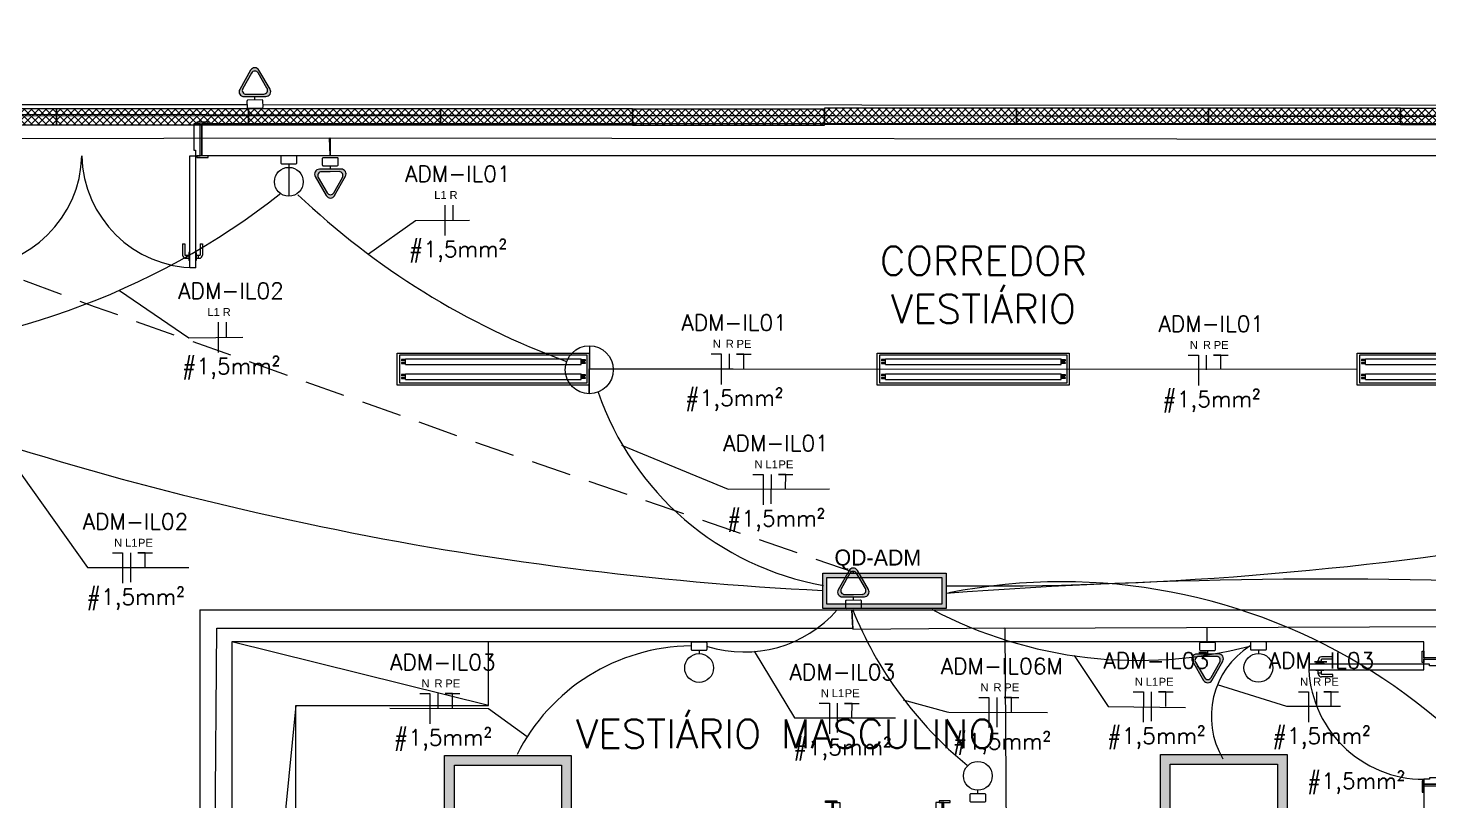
# Model space of a CAD drawing. Header units: metres. Extents: x 2442 to 5008, y 1070 to 2228.
# Drawn here: x 2501.39 to 2510.15, y 1095.25 to 1100.09 of the extents above; entities that cross this region are included whole.
import ezdxf
from ezdxf.enums import TextEntityAlignment as Align

# ---------------------------------------------------------------- set-up
doc = ezdxf.new("R2010")
doc.units = ezdxf.units.M
doc.linetypes.add('HIDDEN', pattern=[0.375, 0.25, -0.125])
doc.linetypes.add('HIDDEN2', pattern=[0.1875, 0.125, -0.0625])
for name, color, linetype in [('003', 1, 'Continuous'), ('ARQ LAYOUT', 252, 'Continuous'), ('ARQ-TEXTO3', 3, 'Continuous'), ('ARQ_ELÉTRODUTOS', 2, 'Continuous'), ('ARQ_PAREDES', 6, 'Continuous'), ('ARQ_PORTAS', 3, 'Continuous'), ('ARQ_TOMADAS', 30, 'Continuous'), ('ELETROCALHA', 1, 'Continuous'), ('FIACAO', 7, 'Continuous'), ('HATCH_ELETRODUTOS', 7, 'Continuous'), ('INDICACAO_BIT_FIACAO', 10, 'Continuous'), ('INDICACAO_CIRCUITO_FIA', 7, 'Continuous'), ('INTERRUPTORES RESIDENCIAL', 150, 'Continuous'), ('LINHA_DE_CHAMADA', 7, 'Continuous'), ('LUMINÁRIAS RESIDENCIAL', 150, 'Continuous'), ('QGBT', 7, 'Continuous'), ('QUADROS', 102, 'Continuous'), ('TOMADAS 220V RESIDENCIAL', 130, 'Continuous')]:
    doc.layers.add(name, color=color, linetype=linetype)
doc.styles.add('ARIAL', font='arial.ttf')
doc.styles.add('LOGO 02', font='')
doc.styles.add('ROMANS', font='ROMANS.SHX')
doc.styles.get("Standard").update_dxf_attribs({"font": 'arial.ttf'})
doc.styles.get('LOGO 02').set_extended_font_data('Bella Donna')
doc.linetypes.add('ELETROCALHA', pattern='A,0.5,-0.2,["=",Standard,S=0.18,R=0,X=-0.15,Y=-0.08],0', length=0.7)
pattern_1 = [(0, (0, 0), (0, 6.985), [5.08, -1.905]), (90, (0, 0), (-6.985, 4e-16), [5.08, -1.905])]
pattern_2 = [(45, (-1434.340204, -219.729673), (-0.0224506403, 0.0224506403), []), (135, (-1434.340204, -219.729673), (-0.0224506403, -0.0224506403), [])]

# ---------------------------------------------------------------- blocks, each defined once
blk = doc.blocks.new('porta120')
at = {"layer": 'ARQ_PORTAS'}
for p, q in [((2471.9191, 1122.5181), (2471.9191, 1122.5131)), ((2471.9691, 1122.5181), (2471.9191, 1122.5181)), ((2471.9341, 1122.5181), (2471.9341, 1122.5381)), ((2471.9341, 1122.5316), (2471.9541, 1122.5316)), ((2472.0241, 1122.5581), (2471.9541, 1122.5581)), ((2471.9541, 1122.5181), (2471.9541, 1122.5431)), ((2472.0241, 1122.5431), (2471.9541, 1122.5431)), ((2471.9691, 1122.5181), (2471.9691, 1122.5131)), ((2472.0241, 1122.5431), (2472.0241, 1122.5581)), ((2471.9191, 1122.4781), (2471.9191, 1122.4731)), ((2471.9691, 1122.4731), (2471.9191, 1122.4731)), ((2471.9341, 1122.4531), (2471.9341, 1122.4731)), ((2471.9341, 1122.4595), (2471.9541, 1122.4595)), ((2471.9541, 1122.4481), (2471.9541, 1122.4731)), ((2472.0241, 1122.4481), (2471.9541, 1122.4481)), ((2472.0241, 1122.4331), (2471.9541, 1122.4331)), ((2471.9691, 1122.4781), (2471.9691, 1122.4731)), ((2472.0241, 1122.4331), (2472.0241, 1122.4481)), ((2471.9191, 1121.1281), (2471.9191, 1121.1331)), ((2471.9691, 1121.1331), (2471.9191, 1121.1331)), ((2471.9191, 1121.0881), (2471.9191, 1121.0931)), ((2471.9341, 1121.1531), (2471.9341, 1121.1331)), ((2471.9341, 1121.1466), (2471.9541, 1121.1466)), ((2472.0241, 1121.1731), (2471.9541, 1121.1731)), ((2472.0241, 1121.1581), (2471.9541, 1121.1581)), ((2471.9541, 1121.1581), (2471.9541, 1121.1331)), ((2471.9691, 1121.1281), (2471.9691, 1121.1331)), ((2471.9691, 1121.0881), (2471.9691, 1121.0931)), ((2472.0241, 1121.1731), (2472.0241, 1121.1581)), ((2471.9691, 1121.0881), (2471.9191, 1121.0881)), ((2471.9341, 1121.0881), (2471.9341, 1121.0681)), ((2471.9341, 1121.0745), (2471.9541, 1121.0745)), ((2471.9541, 1121.0881), (2471.9541, 1121.0631)), ((2472.0241, 1121.0631), (2471.9541, 1121.0631)), ((2472.0241, 1121.0481), (2471.9541, 1121.0481)), ((2472.0241, 1121.0631), (2472.0241, 1121.0481))]:
    blk.add_line(p, q, dxfattribs=at)
for points in [[(2472.5741, 1122.5231), (2472.5641, 1122.5231), (2472.5641, 1122.5931), (2472.5741, 1122.5931)], [(2472.7741, 1122.5931), (2472.7841, 1122.5931), (2472.7841, 1122.5231), (2472.7741, 1122.5231)], [(2472.5741, 1122.4781), (2472.5741, 1122.5131), (2471.8741, 1122.5131), (2471.8741, 1122.4781)], [(2472.5741, 1122.5431), (2472.5741, 1122.5531), (2472.7741, 1122.5531), (2472.7741, 1122.5431)], [(2472.7741, 1122.5431), (2472.7741, 1122.5031), (2472.6091, 1122.5031), (2472.6091, 1122.5131), (2472.5741, 1122.5131), (2472.5741, 1122.5431)], [(2472.5741, 1121.1281), (2472.5741, 1121.0931), (2471.8741, 1121.0931), (2471.8741, 1121.1281)], [(2472.7741, 1121.0631), (2472.7741, 1121.1031), (2472.6091, 1121.1031), (2472.6091, 1121.0931), (2472.5741, 1121.0931), (2472.5741, 1121.0631)], [(2472.5741, 1121.0831), (2472.5641, 1121.0831), (2472.5641, 1121.0131), (2472.5741, 1121.0131)], [(2472.5741, 1121.0531), (2472.5741, 1121.0631), (2472.7741, 1121.0631), (2472.7741, 1121.0531)], [(2472.7741, 1121.0131), (2472.7841, 1121.0131), (2472.7841, 1121.0831), (2472.7741, 1121.0831)]]:
    blk.add_lwpolyline(points, close=True, dxfattribs=at)
for centre, radius, start, end in [((2472.5917, 1122.5203), 0.7175, 180.57702, 268.60144), ((2471.9541, 1122.5381), 0.02, 90, 180), ((2471.9541, 1122.4531), 0.02, 180, 270), ((2472.5913, 1121.086), 0.7172, 91.36836, 179.43549), ((2471.9541, 1121.1531), 0.02, 90, 180), ((2471.9541, 1121.0681), 0.02, 180, 270)]:
    blk.add_arc(centre, radius, start, end, dxfattribs=at)
blk = doc.blocks.new('*U249')
at = {"layer": 'ARQ_PORTAS'}
for p, q in [((-12, 57), (-12, 64)), ((-10.5, 57), (-10.5, 64)), ((-10.5, 64), (-8, 64)), ((-10, 66), (-8, 66)), ((-9.36, 66), (-9.36, 64)), ((-7.5, 67.5), (-8, 67.5)), ((-8, 62.5), (-8, 67.5)), ((-7.5, 62.5), (-8, 62.5)), ((-3.5, 67.5), (-4, 67.5)), ((-3.5, 62.5), (-4, 62.5)), ((-3.5, 62.5), (-3.5, 67.5)), ((-3.5, 66), (-1.5, 66)), ((-3.5, 64), (-1, 64)), ((-2.14, 66), (-2.14, 64)), ((-1, 57), (-1, 64)), ((0.5, 57), (0.5, 64)), ((-12, 57), (-10.5, 57)), ((-1, 57), (0.5, 57))]:
    blk.add_line(p, q, dxfattribs=at)
for points in [[(-7.5, 0), (-4, 0), (-4, 72), (-7.5, 72)], [(-77, 0), (-77, 1), (-84, 1), (-84, 0)], [(-79, 0), (-80, 0), (-80, -20), (-79, -20)], [(-79, -20), (-75, -20), (-75, -3.5), (-76, -3.5), (-76, 0), (-79, 0)], [(-1, -20), (-5, -20), (-5, -3.5), (-4, -3.5), (-4, 0), (-1, 0)], [(-3, 0), (-3, 1), (4, 1), (4, 0)], [(0, 0), (-1, 0), (-1, -20), (0, -20)], [(-84, -20), (-84, -21), (-77, -21), (-77, -20)], [(4, -20), (4, -21), (-3, -21), (-3, -20)]]:
    blk.add_lwpolyline(points, close=True, dxfattribs=at)
for centre, radius, start, end in [((-4, 0), 72, 89.99618, 180.00382), ((-10, 64), 2, 90, 180), ((-1.5, 64), 2, 0, 90)]:
    blk.add_arc(centre, radius, start, end, dxfattribs=at)
blk = doc.blocks.new('*U250')
at = {"layer": 'ARQ_PORTAS'}
for p, q in [((-12, 47), (-12, 54)), ((-10.5, 47), (-10.5, 54)), ((-10.5, 54), (-8, 54)), ((-10, 56), (-8, 56)), ((-9.36, 56), (-9.36, 54)), ((-7.5, 57.5), (-8, 57.5)), ((-8, 52.5), (-8, 57.5)), ((-3.5, 57.5), (-4, 57.5)), ((-3.5, 52.5), (-3.5, 57.5)), ((-3.5, 56), (-1.5, 56)), ((-3.5, 54), (-1, 54)), ((-2.14, 56), (-2.14, 54)), ((-1, 47), (-1, 54)), ((0.5, 47), (0.5, 54)), ((-12, 47), (-10.5, 47)), ((-7.5, 52.5), (-8, 52.5)), ((-3.5, 52.5), (-4, 52.5)), ((-1, 47), (0.5, 47))]:
    blk.add_line(p, q, dxfattribs=at)
for points in [[(-7.5, 0), (-4, 0), (-4, 62), (-7.5, 62)], [(-67, 0), (-67, 1), (-74, 1), (-74, 0)], [(-69, 0), (-70, 0), (-70, -20), (-69, -20)], [(-69, -20), (-65, -20), (-65, -3.5), (-66, -3.5), (-66, 0), (-69, 0)], [(-1, -20), (-5, -20), (-5, -3.5), (-4, -3.5), (-4, 0), (-1, 0)], [(-3, 0), (-3, 1), (4, 1), (4, 0)], [(0, 0), (-1, 0), (-1, -20), (0, -20)], [(-74, -20), (-74, -21), (-67, -21), (-67, -20)], [(4, -20), (4, -21), (-3, -21), (-3, -20)]]:
    blk.add_lwpolyline(points, close=True, dxfattribs=at)
for centre, radius, start, end in [((-4, 0), 62, 89.99618, 180.00382), ((-10, 54), 2, 90, 180), ((-1.5, 54), 2, 0, 90)]:
    blk.add_arc(centre, radius, start, end, dxfattribs=at)
blk = doc.blocks.new('*U356', base_point=(827.839, 596.6587))
at = {"ltscale": 0.035}
for p, q in [((827.2523, 596.7454), (827.2523, 596.572)), ((828.4256, 596.7454), (827.2523, 596.7454)), ((827.2638, 596.7181), (827.2887, 596.7181)), ((827.2638, 596.7114), (827.2638, 596.7181)), ((827.2638, 596.7114), (827.2887, 596.7114)), ((827.2638, 596.6932), (827.2638, 596.6998)), ((827.2887, 596.6998), (827.2638, 596.6998)), ((827.2887, 596.6932), (827.2638, 596.6932)), ((828.3869, 596.7229), (827.2887, 596.7229)), ((827.2887, 596.7229), (827.2887, 596.6883)), ((828.3869, 596.7229), (828.3869, 596.6883)), ((828.4118, 596.7181), (828.3869, 596.7181)), ((828.4118, 596.7114), (828.3869, 596.7114)), ((828.3869, 596.6998), (828.4118, 596.6998)), ((828.3869, 596.6932), (828.4118, 596.6932)), ((828.4118, 596.7114), (828.4118, 596.7181)), ((828.4118, 596.6932), (828.4118, 596.6998)), ((828.4256, 596.572), (828.4256, 596.7454)), ((827.2638, 596.6243), (827.2887, 596.6243)), ((827.2638, 596.6176), (827.2638, 596.6243)), ((827.2638, 596.6176), (827.2887, 596.6176)), ((827.2638, 596.5994), (827.2638, 596.606)), ((827.2887, 596.606), (827.2638, 596.606)), ((828.3869, 596.6883), (827.2887, 596.6883)), ((828.3869, 596.6291), (827.2887, 596.6291)), ((827.2887, 596.6291), (827.2887, 596.5945)), ((828.3869, 596.6291), (828.3869, 596.5945)), ((828.4118, 596.6243), (828.3869, 596.6243)), ((828.4118, 596.6176), (828.3869, 596.6176)), ((828.3869, 596.606), (828.4118, 596.606)), ((828.4118, 596.6176), (828.4118, 596.6243)), ((828.4118, 596.5994), (828.4118, 596.606)), ((827.2523, 596.572), (828.4256, 596.572)), ((827.2887, 596.5994), (827.2638, 596.5994)), ((828.3869, 596.5945), (827.2887, 596.5945)), ((828.3869, 596.5994), (828.4118, 596.5994))]:
    blk.add_line(p, q, dxfattribs=at)
blk.add_lwpolyline([(827.239, 596.7587), (828.439, 596.7587), (828.439, 596.5587), (827.239, 596.5587)], close=True)
blk = doc.blocks.new('*U357')
at = {"layer": 'LUMINÁRIAS RESIDENCIAL', "ltscale": 50}
blk.add_blockref('*U356', (0, 0), dxfattribs=at)
blk = doc.blocks.new('*U358')
at = {"color": 0, "linetype": 'ByBlock', "lineweight": -2, "transparency": 16777216}
for p in [(0, 0), (3, 0), (6, 0)]:
    blk.add_blockref('*U357', p, dxfattribs=at)
blk = doc.blocks.new('*U375', base_point=(1440.1879, 208.2014))
h = blk.add_hatch(color=256)
h.dxf.hatch_style = 1
h.paths.add_polyline_path([(1440.3179, 208.3314), (1440.0579, 208.3314), (1440.0579, 208.0714), (1440.3179, 208.0714)])
h.paths.add_polyline_path([(1440.2979, 208.3114), (1440.2979, 208.0914), (1440.0779, 208.0914), (1440.0779, 208.3114)], flags=16)
h = blk.add_hatch()
h.set_pattern_fill('ANGLE', color=256)
h.set_pattern_definition(pattern_1)
h.paths.add_polyline_path([(1440.0579, 208.3314), (1440.0579, 208.0714), (1440.3179, 208.0714), (1440.3179, 208.3314)])
h.paths.add_polyline_path([(1440.2979, 208.3114), (1440.2979, 208.0914), (1440.0779, 208.0914), (1440.0779, 208.3114)], flags=16)
blk.add_lwpolyline([(1440.0579, 208.3314), (1440.3179, 208.3314), (1440.3179, 208.0714), (1440.0579, 208.0714), (1440.0579, 208.3314)])
blk.add_lwpolyline([(1440.0779, 208.3114), (1440.2979, 208.3114), (1440.2979, 208.0914), (1440.0779, 208.0914)], close=True)
blk = doc.blocks.new('*U376')
at = {"layer": 'LUMINÁRIAS RESIDENCIAL', "xscale": 3.04337730075018, "yscale": 3.04337730075018, "zscale": 3.04337730075018}
blk.add_blockref('*U375', (0, 0), dxfattribs=at)
blk = doc.blocks.new('*U377')
at = {"color": 0, "linetype": 'ByBlock', "lineweight": -2, "transparency": 16777216}
for p in [(0, 2.25), (0, 0)]:
    blk.add_blockref('*U376', p, dxfattribs=at)
blk = doc.blocks.new('*U378', base_point=(1440.1879, 208.2014))
h = blk.add_hatch(color=256)
h.dxf.hatch_style = 1
h.paths.add_polyline_path([(1440.3179, 208.3314), (1440.0579, 208.3314), (1440.0579, 208.0714), (1440.3179, 208.0714)])
h.paths.add_polyline_path([(1440.2979, 208.3114), (1440.2979, 208.0914), (1440.0779, 208.0914), (1440.0779, 208.3114)], flags=16)
h = blk.add_hatch()
h.set_pattern_fill('ANGLE', color=256)
h.set_pattern_definition(pattern_1)
h.paths.add_polyline_path([(1440.0579, 208.3314), (1440.0579, 208.0714), (1440.3179, 208.0714), (1440.3179, 208.3314)])
h.paths.add_polyline_path([(1440.2979, 208.3114), (1440.2979, 208.0914), (1440.0779, 208.0914), (1440.0779, 208.3114)], flags=16)
blk.add_lwpolyline([(1440.0579, 208.3314), (1440.3179, 208.3314), (1440.3179, 208.0714), (1440.0579, 208.0714), (1440.0579, 208.3314)])
blk.add_lwpolyline([(1440.0779, 208.3114), (1440.2979, 208.3114), (1440.2979, 208.0914), (1440.0779, 208.0914)], close=True)
blk = doc.blocks.new('*U379')
at = {"layer": 'LUMINÁRIAS RESIDENCIAL', "xscale": 3.04337730075018, "yscale": 3.04337730075018, "zscale": 3.04337730075018}
blk.add_blockref('*U378', (0, 0), dxfattribs=at)
blk = doc.blocks.new('*U380')
at = {"color": 0, "linetype": 'ByBlock', "lineweight": -2, "transparency": 16777216}
for p in [(0, 2.25), (0, 0)]:
    blk.add_blockref('*U379', p, dxfattribs=at)
blk = doc.blocks.new('G$C850AD49E')
h = blk.add_hatch(color=256)
h.dxf.hatch_style = 1
h.paths.add_polyline_path([(0.2607, 0.0743), (-0.2607, 0.0743), (-0.2607, -0.0743), (0.2607, -0.0743)])
h.paths.add_polyline_path([(0.2432, 0.0567), (0.2432, -0.0567), (-0.2432, -0.0567), (-0.2432, 0.0567)], flags=16)
for points in [[(-0.2607, 0.0743), (0.2607, 0.0743), (0.2607, -0.0743), (-0.2607, -0.0743)], [(-0.2432, 0.0567), (0.2432, 0.0567), (0.2432, -0.0567), (-0.2432, -0.0567)]]:
    blk.add_lwpolyline(points, close=True)
blk = doc.blocks.new('QD005')
blk.add_blockref('G$C850AD49E', (0, 0))
blk = doc.blocks.new('A$C5d1b4bfc')
at = {"layer": 'QUADROS', "xscale": 1.477907102973111, "yscale": 1.477907102973111, "zscale": 1.477907102973111, "rotation": 270}
blk.add_blockref('QD005', (0.7679, 1.4907), dxfattribs=at)
blk = doc.blocks.new('*U412', base_point=(1429.9998, 202.333))
blk.add_line((1429.9998, 202.333), (1429.9998, 202.3548))
blk.add_lwpolyline([(1429.9558, 202.283), (1430.0438, 202.283, 0.414214), (1430.0498, 202.289), (1430.0498, 202.327, 0.414214), (1430.0438, 202.333), (1429.9558, 202.333, 0.414214), (1429.9498, 202.327), (1429.9498, 202.289, 0.414214)], format="xyb", close=True)
blk.add_circle((1429.9998, 202.4448), 0.09)
blk = doc.blocks.new('A$C1135d751')
at = {"layer": 'INTERRUPTORES RESIDENCIAL'}
blk.add_blockref('*U412', (1.6069, 0.0674), dxfattribs=at)
blk = doc.blocks.new('*U420', base_point=(1425.655, 165.7669))
for p, q in [((1425.655, 165.7888), (1425.655, 165.9688)), ((1425.655, 165.7669), (1425.655, 165.7888))]:
    blk.add_line(p, q)
blk.add_lwpolyline([(1425.611, 165.7169), (1425.699, 165.7169, 0.414214), (1425.705, 165.7229), (1425.705, 165.7609, 0.414214), (1425.699, 165.7669), (1425.611, 165.7669, 0.414214), (1425.605, 165.7609), (1425.605, 165.7229, 0.414214)], format="xyb", close=True)
blk.add_circle((1425.655, 165.8788), 0.09)
blk = doc.blocks.new('A$C5332551c')
at = {"layer": 'INTERRUPTORES RESIDENCIAL'}
blk.add_blockref('*U420', (4.4776, -0.3871), dxfattribs=at)
blk = doc.blocks.new('A$C5c12d58d')
at = {"layer": 'ARQ_ELÉTRODUTOS'}
blk.add_circle((0, 0), 0.15, dxfattribs=at)
blk = doc.blocks.new('A$C0ba67d4e')
at = {"layer": 'ARQ_ELÉTRODUTOS'}
for p, q in [((-0.3845, -2.0494), (-0.3861, -2.3489)), ((-0.3861, -2.3489), (-0.3861, -2.1934)), ((-0.3861, -2.1934), (-0.2371, -2.1934))]:
    blk.add_line(p, q, dxfattribs=at)
blk.add_blockref('A$C5c12d58d', (-0.386, -2.1989), dxfattribs=at)
blk = doc.blocks.new('A$Cc0cc62fd')
at = {"layer": 'ARQ_ELÉTRODUTOS'}
blk.add_blockref('A$C0ba67d4e', (0.3853, 2.1937), dxfattribs=at)
blk = doc.blocks.new('A$Cd47b871b')
at = {"layer": 'HATCH_ELETRODUTOS'}
h = blk.add_hatch(dxfattribs=at)
h.set_pattern_fill('ANSI37', color=1, scale=0.01, style=0)
h.set_pattern_definition(pattern_2)
h.paths.add_polyline_path([(-0.6, -0.05), (0.6, -0.05), (0.6, 0.05), (-0.6, 0.05)])
at = {"layer": 'ELETROCALHA', "linetype": 'ELETROCALHA'}
blk.add_lwpolyline([(-0.6, -0.05), (0.6, -0.05), (0.6, 0.05), (-0.6, 0.05)], close=True, dxfattribs=at)
blk = doc.blocks.new('A$C4178ff39')
at = {"layer": 'HATCH_ELETRODUTOS'}
h = blk.add_hatch(dxfattribs=at)
h.set_pattern_fill('ANSI37', color=1, scale=0.01, style=0)
h.set_pattern_definition(pattern_2)
h.paths.add_polyline_path([(-0.6, -0.05), (0.6, -0.05), (0.6, 0.05), (-0.6, 0.05)])
at = {"layer": 'ELETROCALHA', "linetype": 'ELETROCALHA'}
blk.add_lwpolyline([(-0.6, -0.05), (0.6, -0.05), (0.6, 0.05), (-0.6, 0.05)], close=True, dxfattribs=at)
blk = doc.blocks.new('A$C7926d10d')
at = {"layer": 'HATCH_ELETRODUTOS'}
h = blk.add_hatch(dxfattribs=at)
h.set_pattern_fill('ANSI37', color=1, scale=0.01, style=0)
h.set_pattern_definition(pattern_2)
h.paths.add_polyline_path([(-0.6, -0.05), (0.6, -0.05), (0.6, 0.05), (-0.6, 0.05)])
at = {"layer": 'ELETROCALHA', "linetype": 'ELETROCALHA'}
blk.add_lwpolyline([(-0.6, -0.05), (0.6, -0.05), (0.6, 0.05), (-0.6, 0.05)], close=True, dxfattribs=at)
blk = doc.blocks.new('A$Ce15a24e0')
at = {"layer": 'HATCH_ELETRODUTOS'}
h = blk.add_hatch(dxfattribs=at)
h.set_pattern_fill('ANSI37', color=1, scale=0.01, style=0)
h.set_pattern_definition(pattern_2)
h.paths.add_polyline_path([(-0.6, -0.05), (0.6, -0.05), (0.6, 0.05), (-0.6, 0.05)])
at = {"layer": 'ELETROCALHA', "linetype": 'ELETROCALHA'}
blk.add_lwpolyline([(-0.6, -0.05), (0.6, -0.05), (0.6, 0.05), (-0.6, 0.05)], close=True, dxfattribs=at)
blk = doc.blocks.new('A$Cc4f39236')
at = {"layer": 'HATCH_ELETRODUTOS'}
h = blk.add_hatch(dxfattribs=at)
h.set_pattern_fill('ANSI37', color=1, scale=0.01, style=0)
h.set_pattern_definition(pattern_2)
h.paths.add_polyline_path([(-0.6, -0.05), (0.6, -0.05), (0.6, 0.05), (-0.6, 0.05)])
at = {"layer": 'ELETROCALHA', "linetype": 'ELETROCALHA'}
blk.add_lwpolyline([(-0.6, -0.05), (0.6, -0.05), (0.6, 0.05), (-0.6, 0.05)], close=True, dxfattribs=at)
blk = doc.blocks.new('A$C84b65e3e')
at = {"layer": 'ARQ_ELÉTRODUTOS', "lineweight": -3}
for name, p in [('A$Cd47b871b', (0, 0)), ('A$C4178ff39', (1.2001, -0.0003)), ('A$C7926d10d', (2.3996, -0.0004)), ('A$Ce15a24e0', (3.5997, -0.0006)), ('A$Cc4f39236', (4.799, -0.0027))]:
    blk.add_blockref(name, p, dxfattribs=at)
blk = doc.blocks.new('A$C67cb22c6')
at = {"layer": 'ARQ_ELÉTRODUTOS', "lineweight": -3}
blk.add_blockref('A$C84b65e3e', (0, 0), dxfattribs=at)
blk = doc.blocks.new('*U852', base_point=(1431.4221, 204.4822))
h = blk.add_hatch(color=256)
h.dxf.hatch_style = 1
h.paths.add_polyline_path([(1431.396, 204.6689), (1431.3275, 204.549, 0.575867), (1431.3536, 204.504), (1431.4221, 204.504), (1431.4906, 204.504, 0.575867), (1431.5167, 204.549), (1431.4482, 204.6689, 0.580323)])
h.paths.add_polyline_path([(1431.443, 204.6511), (1431.4977, 204.5552, -0.575867), (1431.4769, 204.5192), (1431.4221, 204.5192), (1431.3673, 204.5192, -0.575867), (1431.3464, 204.5552), (1431.4012, 204.6511, -0.580323)], flags=16)
for p, q in [((1431.396, 204.6689), (1431.3275, 204.549)), ((1431.4012, 204.6511), (1431.3464, 204.5552)), ((1431.4977, 204.5552), (1431.443, 204.6511)), ((1431.5167, 204.549), (1431.4482, 204.6689)), ((1431.3673, 204.5192), (1431.4221, 204.5192)), ((1431.4221, 204.5192), (1431.4769, 204.5192)), ((1431.3536, 204.504), (1431.4221, 204.504)), ((1431.4221, 204.504), (1431.4906, 204.504)), ((1431.4221, 204.4822), (1431.4221, 204.504))]:
    blk.add_line(p, q)
blk.add_lwpolyline([(1431.3781, 204.4322), (1431.4661, 204.4322, 0.414214), (1431.4721, 204.4382), (1431.4721, 204.4762, 0.414214), (1431.4661, 204.4822), (1431.3781, 204.4822, 0.414214), (1431.3721, 204.4762), (1431.3721, 204.4382, 0.414214)], format="xyb", close=True)
for centre, radius, start, end in [((1431.4221, 204.654), 0.0301, 29.74488, 150.25512), ((1431.4221, 204.6391), 0.0241, 29.74488, 150.25512), ((1431.3536, 204.5341), 0.0301, 150.25512, 270), ((1431.3673, 204.5432), 0.0241, 150.25512, 270), ((1431.4769, 204.5432), 0.0241, 270, 29.74488), ((1431.4906, 204.5341), 0.0301, 270, 29.74488)]:
    blk.add_arc(centre, radius, start, end)
blk = doc.blocks.new('*U944', base_point=(1431.4221, 204.4822))
h = blk.add_hatch(color=256)
h.dxf.hatch_style = 1
h.paths.add_polyline_path([(1431.396, 204.6689), (1431.3275, 204.549, 0.575867), (1431.3536, 204.504), (1431.4221, 204.504), (1431.4906, 204.504, 0.575867), (1431.5167, 204.549), (1431.4482, 204.6689, 0.580323)])
h.paths.add_polyline_path([(1431.443, 204.6511), (1431.4977, 204.5552, -0.575867), (1431.4769, 204.5192), (1431.4221, 204.5192), (1431.3673, 204.5192, -0.575867), (1431.3464, 204.5552), (1431.4012, 204.6511, -0.580323)], flags=16)
for p, q in [((1431.396, 204.6689), (1431.3275, 204.549)), ((1431.4012, 204.6511), (1431.3464, 204.5552)), ((1431.4977, 204.5552), (1431.443, 204.6511)), ((1431.5167, 204.549), (1431.4482, 204.6689)), ((1431.3673, 204.5192), (1431.4221, 204.5192)), ((1431.4221, 204.5192), (1431.4769, 204.5192)), ((1431.3536, 204.504), (1431.4221, 204.504)), ((1431.4221, 204.504), (1431.4906, 204.504)), ((1431.4221, 204.4822), (1431.4221, 204.504))]:
    blk.add_line(p, q)
blk.add_lwpolyline([(1431.3781, 204.4322), (1431.4661, 204.4322, 0.414214), (1431.4721, 204.4382), (1431.4721, 204.4762, 0.414214), (1431.4661, 204.4822), (1431.3781, 204.4822, 0.414214), (1431.3721, 204.4762), (1431.3721, 204.4382, 0.414214)], format="xyb", close=True)
for centre, radius, start, end in [((1431.4221, 204.654), 0.0301, 29.74488, 150.25512), ((1431.4221, 204.6391), 0.0241, 29.74488, 150.25512), ((1431.3536, 204.5341), 0.0301, 150.25512, 270), ((1431.3673, 204.5432), 0.0241, 150.25512, 270), ((1431.4769, 204.5432), 0.0241, 270, 29.74488), ((1431.4906, 204.5341), 0.0301, 270, 29.74488)]:
    blk.add_arc(centre, radius, start, end)
blk = doc.blocks.new('*U1009', base_point=(1431.4221, 204.4822))
h = blk.add_hatch(color=256)
h.dxf.hatch_style = 1
h.paths.add_polyline_path([(1431.396, 204.6689), (1431.3275, 204.549, 0.575867), (1431.3536, 204.504), (1431.4221, 204.504), (1431.4906, 204.504, 0.575867), (1431.5167, 204.549), (1431.4482, 204.6689, 0.580323)])
h.paths.add_polyline_path([(1431.443, 204.6511), (1431.4977, 204.5552, -0.575867), (1431.4769, 204.5192), (1431.4221, 204.5192), (1431.3673, 204.5192, -0.575867), (1431.3464, 204.5552), (1431.4012, 204.6511, -0.580323)], flags=16)
for p, q in [((1431.396, 204.6689), (1431.3275, 204.549)), ((1431.4012, 204.6511), (1431.3464, 204.5552)), ((1431.4977, 204.5552), (1431.443, 204.6511)), ((1431.5167, 204.549), (1431.4482, 204.6689)), ((1431.3673, 204.5192), (1431.4221, 204.5192)), ((1431.4221, 204.5192), (1431.4769, 204.5192)), ((1431.3536, 204.504), (1431.4221, 204.504)), ((1431.4221, 204.504), (1431.4906, 204.504)), ((1431.4221, 204.4822), (1431.4221, 204.504))]:
    blk.add_line(p, q)
blk.add_lwpolyline([(1431.3781, 204.4322), (1431.4661, 204.4322, 0.414214), (1431.4721, 204.4382), (1431.4721, 204.4762, 0.414214), (1431.4661, 204.4822), (1431.3781, 204.4822, 0.414214), (1431.3721, 204.4762), (1431.3721, 204.4382, 0.414214)], format="xyb", close=True)
for centre, radius, start, end in [((1431.4221, 204.654), 0.0301, 29.74488, 150.25512), ((1431.4221, 204.6391), 0.0241, 29.74488, 150.25512), ((1431.3536, 204.5341), 0.0301, 150.25512, 270), ((1431.3673, 204.5432), 0.0241, 150.25512, 270), ((1431.4769, 204.5432), 0.0241, 270, 29.74488), ((1431.4906, 204.5341), 0.0301, 270, 29.74488)]:
    blk.add_arc(centre, radius, start, end)
blk = doc.blocks.new('*U1038', base_point=(1431.4221, 204.4822))
h = blk.add_hatch(color=256)
h.dxf.hatch_style = 1
h.paths.add_polyline_path([(1431.396, 204.6689), (1431.3275, 204.549, 0.575867), (1431.3536, 204.504), (1431.4221, 204.504), (1431.4906, 204.504, 0.575867), (1431.5167, 204.549), (1431.4482, 204.6689, 0.580323)])
h.paths.add_polyline_path([(1431.443, 204.6511), (1431.4977, 204.5552, -0.575867), (1431.4769, 204.5192), (1431.4221, 204.5192), (1431.3673, 204.5192, -0.575867), (1431.3464, 204.5552), (1431.4012, 204.6511, -0.580323)], flags=16)
for p, q in [((1431.396, 204.6689), (1431.3275, 204.549)), ((1431.4012, 204.6511), (1431.3464, 204.5552)), ((1431.4977, 204.5552), (1431.443, 204.6511)), ((1431.5167, 204.549), (1431.4482, 204.6689)), ((1431.3673, 204.5192), (1431.4221, 204.5192)), ((1431.4221, 204.5192), (1431.4769, 204.5192)), ((1431.3536, 204.504), (1431.4221, 204.504)), ((1431.4221, 204.504), (1431.4906, 204.504)), ((1431.4221, 204.4822), (1431.4221, 204.504))]:
    blk.add_line(p, q)
blk.add_lwpolyline([(1431.3781, 204.4322), (1431.4661, 204.4322, 0.414214), (1431.4721, 204.4382), (1431.4721, 204.4762, 0.414214), (1431.4661, 204.4822), (1431.3781, 204.4822, 0.414214), (1431.3721, 204.4762), (1431.3721, 204.4382, 0.414214)], format="xyb", close=True)
for centre, radius, start, end in [((1431.4221, 204.654), 0.0301, 29.74488, 150.25512), ((1431.4221, 204.6391), 0.0241, 29.74488, 150.25512), ((1431.3536, 204.5341), 0.0301, 150.25512, 270), ((1431.3673, 204.5432), 0.0241, 150.25512, 270), ((1431.4769, 204.5432), 0.0241, 270, 29.74488), ((1431.4906, 204.5341), 0.0301, 270, 29.74488)]:
    blk.add_arc(centre, radius, start, end)

msp = doc.modelspace()

# ---------------------------------------------------------------- linework, layer by layer
at = {"layer": 'ARQ LAYOUT'}
for points in [[(2504.2693, 1095.8563), (2502.6667, 1096.2548)], [(2503.0667, 1091.819), (2503.0667, 1092.2175), (2503.0667, 1092.2175), (2503.0667, 1092.2175), (2503.0667, 1095.8563), (2504.2693, 1095.8563), (2504.2693, 1096.2548), (2502.6667, 1096.2548), (2502.6667, 1091.819), (2503.0667, 1091.819)], [(2503.0667, 1095.8563), (2502.6667, 1091.819)]]:
    msp.add_lwpolyline(points, dxfattribs=at)
at = {"layer": 'ARQ_ELÉTRODUTOS', "lineweight": -3}
msp.add_line((2492.4861, 1099.5652), (2512.0079, 1099.5346), dxfattribs=at)
at = {"layer": 'ARQ_ELÉTRODUTOS'}
for p, q in [((2505.0461, 1097.961), (2509.6996, 1097.9587)), ((2505.7999, 1097.9587), (2504.8996, 1097.9587))]:
    msp.add_line(p, q, dxfattribs=at)
at = {"layer": 'ARQ_ELÉTRODUTOS', "linetype": 'HIDDEN'}
msp.add_arc((2578.4895, 1309.8709), 224.9911, 241.071465, 251.359047, dxfattribs=at)
at = {"layer": 'ARQ_ELÉTRODUTOS'}
for centre, radius, start, end in [((2500.0935, 1102.7065), 4.6477, 270.71505, 308.27074), ((2506.4228, 1102.5634), 4.8508, 226.43027, 249.93278), ((2507.3497, 1118.0434), 21.44, 269.4244, 289.84547), ((2506.6911, 1098.4114), 1.8349, 198.95246, 259.70069), ((2509.5161, 1065.1464), 31.5003, 78.99393, 94.34299), ((2505.8694, 1096.9616), 0.771, 252.60426, 318.86097), ((2508.8167, 1097.377), 2.4506, 202.04323, 230.60863), ((2508.3306, 1098.8979), 2.7601, 242.15853, 284.64317), ((2505.548, 1094.999), 1.2293, 90.62314, 153.39168), ((2509.3086, 1095.7885), 0.5208, 122.26353, 210.62154)]:
    msp.add_arc(centre, radius, start, end, dxfattribs=at)
at = {"layer": 'ARQ_ELÉTRODUTOS', "lineweight": -3}
for centre, radius, start, end in [((2507.3871, 1117.1474), 20.5978, 249.52972, 267.14041), ((2507.853, 1092.9937), 3.6355, 14.46435, 101.20184)]:
    msp.add_arc(centre, radius, start, end, dxfattribs=at)
at = {"layer": 'ARQ_PAREDES'}
msp.add_line((2502.4783, 1099.2917), (2502.4783, 1099.4917), dxfattribs=at)
for points in [[(2515.9642, 1099.4917), (2502.4783, 1099.4917)], [(2515.9642, 1099.2917), (2502.4783, 1099.2917)], [(2502.4667, 1096.4548), (2502.4667, 1091.819)], [(2502.4667, 1096.4548), (2510.3167, 1096.4548), (2510.3167, 1096.4548)], [(2510.3167, 1096.4548), (2510.3167, 1096.1548), (2510.1167, 1096.1548), (2510.1167, 1096.2548)], [(2502.6667, 1096.2548), (2502.6667, 1091.819)], [(2510.1167, 1096.2548), (2502.6667, 1096.2548)], [(2510.1167, 1095.3548), (2510.3167, 1095.3548)], [(2510.1167, 1095.3498), (2510.1167, 1091.819)]]:
    msp.add_lwpolyline(points, dxfattribs=at)
at = {"layer": 'ARQ_TOMADAS', "lineweight": -3}
for p, q in [((2512.4492, 1099.5386), (2473.9243, 1099.5522)), ((2502.7573, 1099.6103), (2495.5726, 1099.611)), ((2511.1288, 1099.6059), (2502.8592, 1099.6103)), ((2499.952, 1099.3968), (2503.2811, 1099.4039)), ((2503.2811, 1099.294), (2503.2769, 1099.4039)), ((2503.2769, 1099.4039), (2510.3365, 1099.3954)), ((2503.2811, 1099.4039), (2503.2811, 1099.294)), ((2506.5471, 1096.3405), (2506.5405, 1096.452)), ((2506.5405, 1096.452), (2506.5471, 1096.3339)), ((2502.5557, 1094.3281), (2502.5732, 1096.3403)), ((2502.5732, 1096.3403), (2506.5471, 1096.3405)), ((2506.5471, 1096.3339), (2507.498, 1096.3425)), ((2507.4909, 1096.3388), (2512.2683, 1096.3589)), ((2507.498, 1096.3425), (2507.5178, 1093.2041)), ((2508.7629, 1096.2522), (2508.7629, 1096.3428))]:
    msp.add_line(p, q, dxfattribs=at)
at = {"layer": 'FIACAO', "lineweight": -3}
for p, q in [((2503.9982, 1098.9839), (2503.9979, 1098.7938)), ((2504.048, 1098.9838), (2504.048, 1098.889)), ((2503.8144, 1098.8846), (2503.5199, 1098.6768)), ((2504.1522, 1098.887), (2503.8144, 1098.8846)), ((2502.3965, 1098.1532), (2501.9633, 1098.4491)), ((2502.5803, 1098.2525), (2502.5801, 1098.0624)), ((2502.6301, 1098.2524), (2502.6302, 1098.1576)), ((2502.7343, 1098.1556), (2502.3965, 1098.1532)), ((2505.7744, 1098.0542), (2505.7744, 1097.9624)), ((2505.8662, 1098.053), (2505.8202, 1098.053)), ((2508.7566, 1098.0469), (2508.7566, 1097.9551)), ((2508.8484, 1098.0457), (2508.8024, 1098.0457)), ((2506.036, 1097.3009), (2506.036, 1097.2091)), ((2506.1278, 1097.2997), (2506.0819, 1097.2997)), ((2506.0357, 1097.2094), (2506.0357, 1097.1176)), ((2502.0332, 1096.8108), (2502.0333, 1096.719)), ((2502.1251, 1096.8096), (2502.0791, 1096.8096)), ((2502.0329, 1096.7193), (2502.033, 1096.6275)), ((2509.2604, 1095.8499), (2508.8261, 1095.9849)), ((2503.954, 1095.9317), (2503.9541, 1095.8399)), ((2504.0459, 1095.9304), (2503.9999, 1095.9304)), ((2506.4504, 1095.8704), (2506.4504, 1095.7786)), ((2506.5422, 1095.8692), (2506.4962, 1095.8692)), ((2507.1456, 1095.8128), (2506.8632, 1095.89)), ((2507.4477, 1095.9071), (2507.4477, 1095.8154)), ((2507.5395, 1095.9059), (2507.4935, 1095.9059)), ((2508.4127, 1095.9419), (2508.4127, 1095.8502)), ((2508.5045, 1095.9407), (2508.4586, 1095.9407)), ((2509.4452, 1095.9421), (2509.4453, 1095.8503)), ((2509.5371, 1095.9408), (2509.4911, 1095.9408)), ((2506.4501, 1095.7789), (2506.4501, 1095.6871)), ((2507.4475, 1095.8116), (2507.4475, 1095.7198)), ((2508.4124, 1095.8504), (2508.4125, 1095.7587)), ((2509.595, 1095.8499), (2509.2604, 1095.8499))]:
    msp.add_line(p, q, dxfattribs=at)
at = {"layer": 'FIACAO', "color": 4, "lineweight": -3}
for p, q in [((2505.6614, 1098.0538), (2505.7248, 1098.0537)), ((2505.7248, 1098.0537), (2505.7246, 1097.8636)), ((2508.6436, 1098.0466), (2508.707, 1098.0465)), ((2508.707, 1098.0465), (2508.7068, 1097.8563)), ((2505.9231, 1097.3006), (2505.9864, 1097.3005)), ((2505.9864, 1097.3005), (2505.9862, 1097.1103)), ((2501.9203, 1096.8105), (2501.9836, 1096.8104)), ((2501.9836, 1096.8104), (2501.9834, 1096.6202)), ((2503.8411, 1095.9313), (2503.9045, 1095.9312)), ((2503.9045, 1095.9312), (2503.9042, 1095.7411)), ((2506.3374, 1095.87), (2506.4008, 1095.8699)), ((2506.4008, 1095.8699), (2506.4006, 1095.6798)), ((2507.3347, 1095.9068), (2507.3981, 1095.9067)), ((2507.3981, 1095.9067), (2507.3979, 1095.7166)), ((2508.2998, 1095.9416), (2508.3631, 1095.9415)), ((2508.3631, 1095.9415), (2508.3629, 1095.7514)), ((2509.3323, 1095.9417), (2509.3956, 1095.9416)), ((2509.3956, 1095.9416), (2509.3954, 1095.7515))]:
    msp.add_line(p, q, dxfattribs=at)
at = {"layer": 'FIACAO', "color": 3, "lineweight": -3}
for p, q in [((2505.8202, 1098.053), (2505.9114, 1098.053)), ((2505.8659, 1097.9627), (2505.8662, 1098.053)), ((2508.8024, 1098.0457), (2508.8936, 1098.0457)), ((2508.8481, 1097.9555), (2508.8484, 1098.0457)), ((2506.0819, 1097.2997), (2506.1731, 1097.2997)), ((2506.1275, 1097.2095), (2506.1278, 1097.2997)), ((2502.0791, 1096.8096), (2502.1703, 1096.8096)), ((2502.1248, 1096.7194), (2502.1251, 1096.8096)), ((2503.9999, 1095.9304), (2504.0911, 1095.9304)), ((2504.0456, 1095.8402), (2504.0459, 1095.9304)), ((2506.4962, 1095.8692), (2506.5874, 1095.8692)), ((2506.5419, 1095.7789), (2506.5422, 1095.8692)), ((2507.4935, 1095.9059), (2507.5847, 1095.9059)), ((2507.5393, 1095.8154), (2507.5396, 1095.9057)), ((2508.4586, 1095.9407), (2508.5498, 1095.9407)), ((2508.5043, 1095.8505), (2508.5045, 1095.9407)), ((2509.4911, 1095.9408), (2509.5823, 1095.9408)), ((2509.5368, 1095.8506), (2509.5371, 1095.9408))]:
    msp.add_line(p, q, dxfattribs=at)
at = {"layer": 'LINHA_DE_CHAMADA'}
for points in [[(2501.2081, 1097.4977), (2501.7647, 1096.7189), (2502.3978, 1096.7194)], [(2505.1021, 1097.4844), (2505.7675, 1097.209), (2506.4006, 1097.2095)], [(2505.9302, 1096.1948), (2506.1818, 1095.7785), (2506.8149, 1095.779)], [(2507.9302, 1096.1692), (2508.1442, 1095.85), (2508.6274, 1095.8435)], [(2503.6531, 1095.8397), (2504.2703, 1095.8377), (2504.5112, 1095.662)], [(2507.1467, 1095.8151), (2507.7639, 1095.8131), (2507.7639, 1095.8131)]]:
    msp.add_lwpolyline(points, dxfattribs=at)

# ---------------------------------------------------------------- block references
at = {"rotation": 180.0000000000218}
msp.add_blockref('*U358', (2510.2999, 1097.9587), dxfattribs=at)
for name, p in [('*U377', (2504.3918, 1092.8985)), ('*U380', (2508.8664, 1092.9046))]:
    msp.add_blockref(name, p)
at = {"layer": '003', "rotation": 90}
msp.add_blockref('porta120', (3623.5314, -1373.2824), dxfattribs=at)
at = {"layer": 'ARQ_ELÉTRODUTOS', "lineweight": -3}
for name, p in [('A$C84b65e3e', (2500.9705, 1099.5356)), ('A$C67cb22c6', (2506.9705, 1099.5394))]:
    msp.add_blockref(name, p, dxfattribs=at)
at = {"layer": 'ARQ_ELÉTRODUTOS'}
msp.add_blockref('A$Cc0cc62fd', (2504.9011, 1097.9602), dxfattribs=at)
at = {"layer": 'ARQ_PORTAS', "color": 31, "xscale": 0.01000000000000001, "yscale": 0.01000000000000001, "zscale": 0.01000000000000001}
for name, p, rotation in [('*U249', (2510.1167, 1096.1548), 90.00000000000001), ('*U250', (2506.4167, 1095.0498), 180)]:
    msp.add_blockref(name, p, dxfattribs=dict(at, rotation=rotation))
at = {"layer": 'QGBT'}
for name, p, rotation in [('A$C5332551c', (2507.5, 1098.8546), 180), ('A$C5d1b4bfc', (2505.2545, 1097.3405), 270), ('A$C1135d751', (2507.1933, 1096.2699), 180), ('A$C1135d751', (2510.689, 1096.2707), 180)]:
    msp.add_blockref(name, p, dxfattribs=dict(at, rotation=rotation))
msp.add_blockref('A$C1135d751', (2505.7219, 1095.237), dxfattribs=at)
at = {"layer": 'TOMADAS 220V RESIDENCIAL'}
for name, p, rotation in [('*U852', (2502.8109, 1099.6408), 0.421065558103378), ('*U944', (2503.2814, 1099.2299), 180.4210655581034), ('*U1009', (2506.5511, 1096.5137), 0.421065558103378), ('*U1038', (2508.7643, 1096.1998), 180.4210655581034)]:
    msp.add_blockref(name, p, dxfattribs=dict(at, rotation=rotation))

# ---------------------------------------------------------------- texts
at = {"layer": 'ARQ-TEXTO3', "char_height": 0.18, "attachment_point": 5, "style": 'ROMANS'}
for s, insert in [('CORREDOR \\PVESTIÁRIO', (2507.3638, 1098.4857)), ('VESTIÁRIO MASCULINO', (2506.1291, 1095.6791))]:
    msp.add_mtext(s, dxfattribs=dict(at, insert=insert))
at = {"layer": 'ARQ_TOMADAS', "color": 3, "linetype": 'HIDDEN2', "lineweight": -3, "insert": (2506.4325, 1096.831), "char_height": 0.1, "width": 1.195, "attachment_point": 1, "style": 'LOGO 02'}
msp.add_mtext('QD-ADM', dxfattribs=at)
at = {"layer": 'INDICACAO_BIT_FIACAO', "style": 'ROMANS'}
for p in [(2504.079, 1098.759), (2502.6612, 1098.0276), (2505.8057, 1097.8288), (2508.7879, 1097.8216), (2506.0673, 1097.0756), (2502.0645, 1096.5855), (2503.9853, 1095.7063), (2507.4789, 1095.6818), (2508.444, 1095.7166), (2509.4765, 1095.7167), (2506.4817, 1095.645), (2509.6923, 1095.4344)]:
    msp.add_text('#1,5mm²', height=0.1, dxfattribs=at).set_placement(p, align=Align.TOP_CENTER)
at = {"layer": 'INDICACAO_CIRCUITO_FIA', "style": 'ROMANS'}
for s, p in [('ADM-IL01', (2504.079, 1099.1294)), ('ADM-IL02', (2502.6612, 1098.398)), ('ADM-IL01', (2505.8057, 1098.1992)), ('ADM-IL01', (2508.7879, 1098.192)), ('ADM-IL01', (2506.0673, 1097.446)), ('ADM-IL02', (2502.0645, 1096.9559)), ('ADM-IL03', (2503.9853, 1096.0767)), ('ADM-IL06M', (2507.4789, 1096.0522)), ('ADM-IL03', (2508.444, 1096.087)), ('ADM-IL03', (2509.4765, 1096.0871)), ('ADM-IL03', (2506.4817, 1096.0154))]:
    msp.add_text(s, height=0.1, dxfattribs=at).set_placement(p, align=Align.CENTER)
at = {"layer": 'INDICACAO_CIRCUITO_FIA', "ltscale": 0.5, "style": 'ARIAL'}
for p in [(2503.9701, 1099.0221), (2502.5523, 1098.2907)]:
    msp.add_text('L1', height=0.05, dxfattribs=at).set_placement(p, align=Align.CENTER)
at = {"layer": 'INDICACAO_CIRCUITO_FIA', "color": 0, "ltscale": 0.5, "style": 'ARIAL'}
for s, p in [('R', (2504.0521, 1099.0217)), ('R', (2502.6342, 1098.2903)), ('R', (2505.7784, 1098.0921)), ('R', (2508.7607, 1098.0848)), ('L1', (2506.0401, 1097.3388)), ('L1', (2502.0373, 1096.8487)), ('R', (2503.9581, 1095.9696)), ('L1', (2506.4544, 1095.9083)), ('R', (2507.4517, 1095.945)), ('L1', (2508.4168, 1095.9798)), ('R', (2509.4493, 1095.98))]:
    msp.add_text(s, height=0.05, dxfattribs=at).set_placement(p, align=Align.CENTER)
at = {"layer": 'INDICACAO_CIRCUITO_FIA', "color": 4, "ltscale": 0.5, "style": 'ARIAL'}
for p in [(2505.6968, 1098.092), (2508.679, 1098.0847), (2505.9584, 1097.3387), (2501.9556, 1096.8486), (2503.8764, 1095.9695), (2506.3727, 1095.9082), (2507.37, 1095.9449), (2508.3351, 1095.9797), (2509.3676, 1095.9799)]:
    msp.add_text('N', height=0.05, dxfattribs=at).set_placement(p, align=Align.CENTER)
at = {"layer": 'INDICACAO_CIRCUITO_FIA', "color": 3, "ltscale": 0.5, "style": 'ARIAL'}
for p in [(2505.8674, 1098.0915), (2508.8496, 1098.0843), (2506.129, 1097.3383), (2502.1263, 1096.8482), (2504.0471, 1095.969), (2506.5434, 1095.9077), (2507.5407, 1095.9445), (2508.5057, 1095.9793), (2509.5383, 1095.9794)]:
    msp.add_text('PE', height=0.05, dxfattribs=at).set_placement(p, align=Align.CENTER)

doc.saveas('drawing.dxf')
